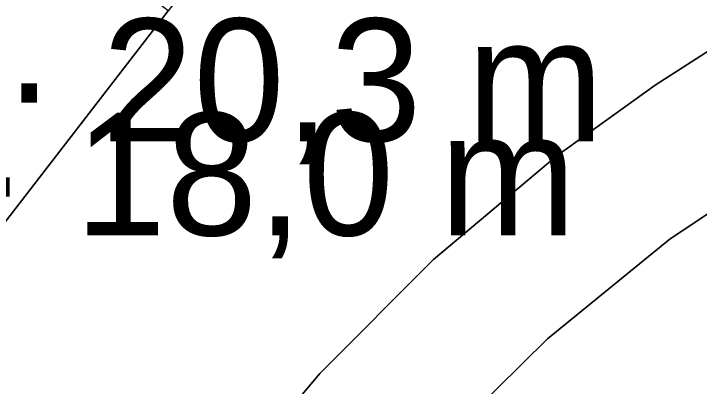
# Model space of a CAD drawing. Header units: metres. Extents: x 0 to 105485, y 0 to 425721.
# Drawn here: x 104775.92 to 104780.95, y 425261.27 to 425264 of the extents above; entities that cross this region are included whole.
import ezdxf
from ezdxf.enums import TextEntityAlignment as Align

# ---------------------------------------------------------------- set-up
doc = ezdxf.new("R2010")
doc.units = ezdxf.units.M
doc.header["$MEASUREMENT"] = 0
for name, color, linetype, lineweight in [('B-XX-MO-ONDERZOEK_BORING-T', 30, 'Continuous', 18), ('B-XX-MO-ONDERZOEK_SONDERING-T', 90, 'Continuous', 18), ('B-XX-VH-OPENVERHARDING-G', 90, 'Continuous', 18)]:
    doc.layers.add(name, color=color, linetype=linetype, lineweight=lineweight)

msp = doc.modelspace()

# ---------------------------------------------------------------- linework, layer by layer
at = {"layer": 'B-XX-VH-OPENVERHARDING-G', "ltscale": 0.5}
for points in [[(104796.221, 425276.321), (104795.839, 425275.377), (104795.364, 425274.475), (104794.876, 425273.728), (104794.241, 425272.932), (104793.622, 425272.29), (104792.95, 425271.704), (104792.334, 425271.251), (104791.047, 425270.42), (104781.896, 425264.299), (104780.624, 425263.481), (104779.904, 425262.963), (104779, 425262.203), (104778.164, 425261.368), (104777.405, 425260.464), (104776.647, 425259.372), (104776.04, 425258.292), (104773.415, 425252.775), (104766.304, 425237.828), (104759.414, 425223.555)], [(104759.414, 425223.555), (104766.304, 425237.828), (104773.415, 425252.775), (104776.04, 425258.292), (104776.647, 425259.372), (104777.405, 425260.464), (104778.164, 425261.368), (104779, 425262.203), (104779.904, 425262.963), (104780.624, 425263.481), (104781.896, 425264.299), (104791.047, 425270.42), (104792.334, 425271.251), (104792.95, 425271.704), (104793.622, 425272.29), (104794.241, 425272.932), (104794.876, 425273.728), (104795.364, 425274.475), (104795.839, 425275.377), (104796.221, 425276.321)], [(104777.649, 425275.934), (104774.582, 425272.003), (104773.347, 425270.181), (104775.1, 425268.811), (104774.898, 425268.551), (104778.435, 425265.813), (104777.052, 425264.027), (104775.675, 425262.247), (104774.298, 425260.467), (104772.921, 425258.688), (104771.544, 425256.909), (104770.168, 425255.13), (104768.791, 425253.351), (104765.235, 425256.103), (104764.428, 425255.06), (104761.844, 425257.15), (104760.15, 425256.296), (104759.656, 425254.604), (104759.891, 425254.304), (104759.529, 425253.831)], [(104796.588, 425274.632), (104796.133, 425273.819), (104795.611, 425273.046), (104795.026, 425272.32), (104794.383, 425271.646), (104793.685, 425271.029), (104792.86, 425270.42), (104780.735, 425262.355), (104779.836, 425261.622), (104778.907, 425260.707), (104778.161, 425259.819), (104777.495, 425258.87), (104776.805, 425257.645), (104774.03, 425251.707), (104767.203, 425237.395), (104760.27, 425223.114)], [(104760.27, 425223.114), (104767.203, 425237.395), (104774.03, 425251.707), (104776.805, 425257.645), (104777.495, 425258.87), (104778.161, 425259.819), (104778.907, 425260.707), (104779.836, 425261.622), (104780.735, 425262.355), (104792.86, 425270.42), (104793.685, 425271.029), (104794.383, 425271.646), (104795.026, 425272.32), (104795.611, 425273.046), (104796.133, 425273.819), (104796.588, 425274.632)]]:
    msp.add_lwpolyline(points, dxfattribs=at)
msp.add_lwpolyline([(104773.51, 425266.765), (104772.131, 425264.99), (104775.675, 425262.247), (104777.052, 425264.027)], close=True, dxfattribs=at)

# ---------------------------------------------------------------- texts
at = {"layer": 'B-XX-MO-ONDERZOEK_BORING-T', "color": 10, "lineweight": 18}
msp.add_text('mv +3,92 · 18,0 m', height=0.9, dxfattribs=at).set_placement((104775.18, 425262.83), align=Align.MIDDLE_CENTER)
at = {"layer": 'B-XX-MO-ONDERZOEK_SONDERING-T', "color": 10, "lineweight": 18}
msp.add_text('mv +3,97 · 20,3 m', height=0.9, dxfattribs=at).set_placement((104775.381, 425263.519), align=Align.MIDDLE_CENTER)

doc.saveas('drawing.dxf')
